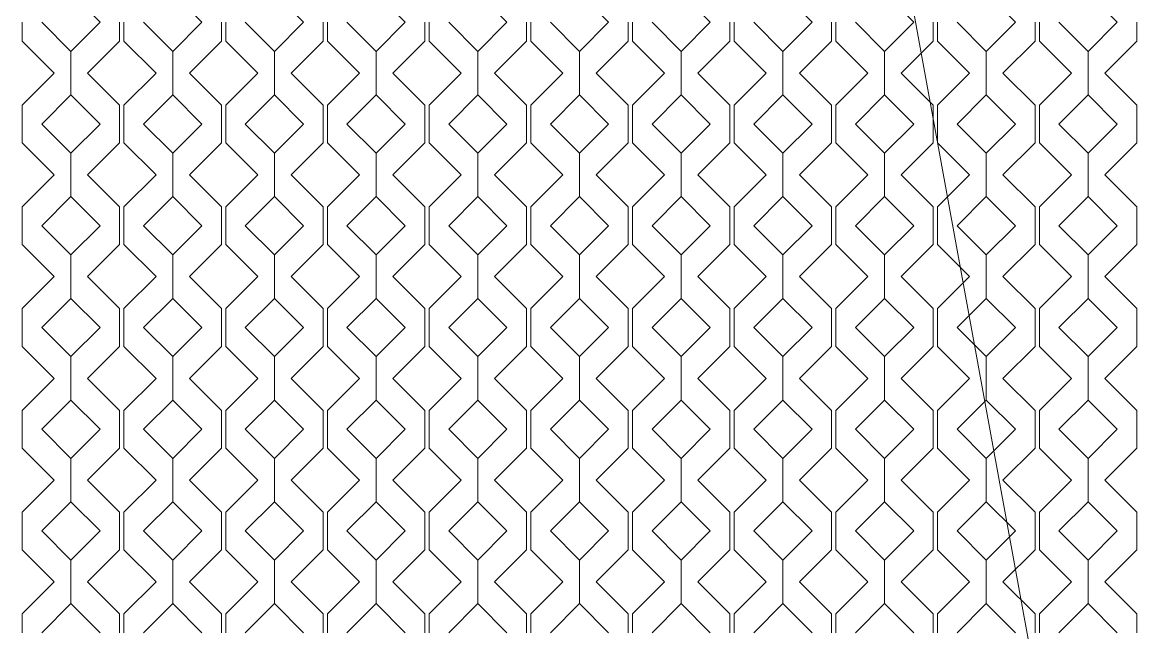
# Model space of a CAD drawing. Header units: millimetres. Extents: x -20794 to 71174, y -103753 to 30644.
# Drawn here: x 5507 to 9160, y 15667 to 17667 of the extents above; entities that cross this region are included whole.
import ezdxf

# ---------------------------------------------------------------- set-up
doc = ezdxf.new("R2010")
doc.units = ezdxf.units.MM
doc.header["$MEASUREMENT"] = 0
doc.layers.add('Местность - Рельеф', color=7, linetype='Continuous')
doc.layers.add('Местность - Рельеф_Ном._пера__1', color=7, linetype='Continuous', lineweight=13)
doc.layers.add('Местность - Рельеф_Ном._пера__102', color=7, linetype='Continuous', lineweight=5, true_color=0xcccccc)

# ---------------------------------------------------------------- blocks, each defined once
blk = doc.blocks.new('*X1')
at = {"layer": 'Местность - Рельеф_Ном._пера__102', "color": 254, "linetype": 'Continuous', "lineweight": 5, "true_color": 0xcccccc}
for p, q in [((5666.661165, 17762.0786), (5762.0908, 17666.649)), ((5999.994165, 17762.0786), (6095.4238, 17666.649)), ((6333.327165, 17762.0786), (6428.7568, 17666.649)), ((6666.660165, 17762.0786), (6762.0898, 17666.649)), ((6999.993165, 17762.0786), (7095.4228, 17666.649)), ((7333.326165, 17762.0786), (7428.7558, 17666.649)), ((7666.659165, 17762.0786), (7762.0888, 17666.649)), ((7999.992165, 17762.0786), (8095.4218, 17666.649)), ((8333.325165, 17762.0786), (8428.7548, 17666.649)), ((8666.658165, 17762.0786), (8762.0878, 17666.649)), ((8999.991165, 17762.0786), (9095.4208, 17666.649)), ((5507.092, 17666.649), (5507.092, 17604.905)), ((5666.661, 17571.22), (5571.232, 17666.649)), ((5762.0906, 17666.649), (5666.661, 17571.22)), ((5826.23, 17666.649), (5826.23, 17604.905)), ((5840.425, 17666.649), (5840.425, 17604.905)), ((5999.994, 17571.22), (5904.565, 17666.649)), ((6095.4236, 17666.649), (5999.994, 17571.22)), ((6159.563, 17666.649), (6159.563, 17604.905)), ((6173.758, 17666.649), (6173.758, 17604.905)), ((6333.327, 17571.22), (6237.898, 17666.649)), ((6428.7566, 17666.649), (6333.327, 17571.22)), ((6492.896, 17666.649), (6492.896, 17604.905)), ((6507.091, 17666.649), (6507.091, 17604.905)), ((6666.66, 17571.22), (6571.231, 17666.649)), ((6762.0896, 17666.649), (6666.66, 17571.22)), ((6826.229, 17666.649), (6826.229, 17604.905)), ((6840.424, 17666.649), (6840.424, 17604.905)), ((6999.993, 17571.22), (6904.564, 17666.649)), ((7095.4226, 17666.649), (6999.993, 17571.22)), ((7159.562, 17666.649), (7159.562, 17604.905)), ((7173.757, 17666.649), (7173.757, 17604.905)), ((7333.326, 17571.22), (7237.897, 17666.649)), ((7428.7556, 17666.649), (7333.326, 17571.22)), ((7492.895, 17666.649), (7492.895, 17604.905)), ((7507.09, 17666.649), (7507.09, 17604.905)), ((7666.659, 17571.22), (7571.23, 17666.649)), ((7762.0886, 17666.649), (7666.659, 17571.22)), ((7826.228, 17666.649), (7826.228, 17604.905)), ((7840.423, 17666.649), (7840.423, 17604.905)), ((7999.992, 17571.22), (7904.563, 17666.649)), ((8095.4216, 17666.649), (7999.992, 17571.22)), ((8159.561, 17666.649), (8159.561, 17604.905)), ((8173.756, 17666.649), (8173.756, 17604.905)), ((8333.325, 17571.22), (8237.896, 17666.649)), ((8428.7546, 17666.649), (8333.325, 17571.22)), ((8492.894, 17666.649), (8492.894, 17604.905)), ((8507.089, 17666.649), (8507.089, 17604.905)), ((8666.658, 17571.22), (8571.229, 17666.649)), ((8762.0876, 17666.649), (8666.658, 17571.22)), ((8826.227, 17666.649), (8826.227, 17604.905)), ((8840.422, 17666.649), (8840.422, 17604.905)), ((8999.991, 17571.22), (8904.562, 17666.649)), ((9095.4206, 17666.649), (8999.991, 17571.22)), ((9159.56, 17666.649), (9159.56, 17604.905)), ((5612.014, 17499.983), (5507.092, 17604.905)), ((5826.23, 17604.905), (5721.3079, 17499.983)), ((5945.347, 17499.983), (5840.425, 17604.905)), ((6159.563, 17604.905), (6054.6409, 17499.983)), ((6278.68, 17499.983), (6173.758, 17604.905)), ((6492.896, 17604.905), (6387.9739, 17499.983)), ((6612.013, 17499.983), (6507.091, 17604.905)), ((6826.229, 17604.905), (6721.3069, 17499.983)), ((6945.346, 17499.983), (6840.424, 17604.905)), ((7159.562, 17604.905), (7054.6399, 17499.983)), ((7278.679, 17499.983), (7173.757, 17604.905)), ((7492.895, 17604.905), (7387.9729, 17499.983)), ((7612.012, 17499.983), (7507.09, 17604.905)), ((7826.228, 17604.905), (7721.3059, 17499.983)), ((7945.345, 17499.983), (7840.423, 17604.905)), ((8159.561, 17604.905), (8054.6389, 17499.983)), ((8278.678, 17499.983), (8173.756, 17604.905)), ((8492.894, 17604.905), (8387.9719, 17499.983)), ((8612.011, 17499.983), (8507.089, 17604.905)), ((8826.227, 17604.905), (8721.3049, 17499.983)), ((8945.344, 17499.983), (8840.422, 17604.905)), ((9159.56, 17604.905), (9054.6379, 17499.983)), ((5666.661, 17428.7456), (5666.661, 17571.22)), ((5666.661165, 17571.22), (5666.661165, 17428.7456)), ((5999.994, 17428.7456), (5999.994, 17571.22)), ((5999.994165, 17571.22), (5999.994165, 17428.7456)), ((6333.327, 17428.7456), (6333.327, 17571.22)), ((6333.327165, 17571.22), (6333.327165, 17428.7456)), ((6666.66, 17428.7456), (6666.66, 17571.22)), ((6666.660165, 17571.22), (6666.660165, 17428.7456)), ((6999.993, 17428.7456), (6999.993, 17571.22)), ((6999.993165, 17571.22), (6999.993165, 17428.7456)), ((7333.326, 17428.7456), (7333.326, 17571.22)), ((7333.326165, 17571.22), (7333.326165, 17428.7456)), ((7666.659, 17428.7456), (7666.659, 17571.22)), ((7666.659165, 17571.22), (7666.659165, 17428.7456)), ((7999.992, 17428.7456), (7999.992, 17571.22)), ((7999.992165, 17571.22), (7999.992165, 17428.7456)), ((8333.325, 17428.7456), (8333.325, 17571.22)), ((8333.325165, 17571.22), (8333.325165, 17428.7456)), ((8666.658, 17428.7456), (8666.658, 17571.22)), ((8666.658165, 17571.22), (8666.658165, 17428.7456)), ((8999.991, 17428.7456), (8999.991, 17571.22)), ((8999.991165, 17571.22), (8999.991165, 17428.7456)), ((5507.092, 17395.0605), (5612.014, 17499.983)), ((5721.3079, 17499.983), (5826.23, 17395.0605)), ((5840.425, 17395.0605), (5945.347, 17499.983)), ((6054.6409, 17499.983), (6159.563, 17395.0605)), ((6173.758, 17395.0605), (6278.68, 17499.983)), ((6387.9739, 17499.983), (6492.896, 17395.0605)), ((6507.091, 17395.0605), (6612.013, 17499.983)), ((6721.3069, 17499.983), (6826.229, 17395.0605)), ((6840.424, 17395.0605), (6945.346, 17499.983)), ((7054.6399, 17499.983), (7159.562, 17395.0605)), ((7173.757, 17395.0605), (7278.679, 17499.983)), ((7387.9729, 17499.983), (7492.895, 17395.0605)), ((7507.09, 17395.0605), (7612.012, 17499.983)), ((7721.3059, 17499.983), (7826.228, 17395.0605)), ((7840.423, 17395.0605), (7945.345, 17499.983)), ((8054.6389, 17499.983), (8159.561, 17395.0605)), ((8173.756, 17395.0605), (8278.678, 17499.983)), ((8387.9719, 17499.983), (8492.894, 17395.0605)), ((8507.089, 17395.0605), (8612.011, 17499.983)), ((8721.3049, 17499.983), (8826.227, 17395.0605)), ((8840.422, 17395.0605), (8945.344, 17499.983)), ((9054.6379, 17499.983), (9159.56, 17395.0605)), ((5571.232, 17333.316165), (5666.661, 17428.7458)), ((5666.661165, 17428.7456), (5762.0908, 17333.316)), ((5904.565, 17333.316165), (5999.994, 17428.7458)), ((5999.994165, 17428.7456), (6095.4238, 17333.316)), ((6237.898, 17333.316165), (6333.327, 17428.7458)), ((6333.327165, 17428.7456), (6428.7568, 17333.316)), ((6571.231, 17333.316165), (6666.66, 17428.7458)), ((6666.660165, 17428.7456), (6762.0898, 17333.316)), ((6904.564, 17333.316165), (6999.993, 17428.7458)), ((6999.993165, 17428.7456), (7095.4228, 17333.316)), ((7237.897, 17333.316165), (7333.326, 17428.7458)), ((7333.326165, 17428.7456), (7428.7558, 17333.316)), ((7571.23, 17333.316165), (7666.659, 17428.7458)), ((7666.659165, 17428.7456), (7762.0888, 17333.316)), ((7904.563, 17333.316165), (7999.992, 17428.7458)), ((7999.992165, 17428.7456), (8095.4218, 17333.316)), ((8237.896, 17333.316165), (8333.325, 17428.7458)), ((8333.325165, 17428.7456), (8428.7548, 17333.316)), ((8571.229, 17333.316165), (8666.658, 17428.7458)), ((8666.658165, 17428.7456), (8762.0878, 17333.316)), ((8904.562, 17333.316165), (8999.991, 17428.7458)), ((8999.991165, 17428.7456), (9095.4208, 17333.316)), ((5507.092, 17395.0605), (5507.092, 17333.316)), ((5826.23, 17395.0605), (5826.23, 17333.316)), ((5840.425, 17395.0605), (5840.425, 17333.316)), ((6159.563, 17395.0605), (6159.563, 17333.316)), ((6173.758, 17395.0605), (6173.758, 17333.316)), ((6492.896, 17395.0605), (6492.896, 17333.316)), ((6507.091, 17395.0605), (6507.091, 17333.316)), ((6826.229, 17395.0605), (6826.229, 17333.316)), ((6840.424, 17395.0605), (6840.424, 17333.316)), ((7159.562, 17395.0605), (7159.562, 17333.316)), ((7173.757, 17395.0605), (7173.757, 17333.316)), ((7492.895, 17395.0605), (7492.895, 17333.316)), ((7507.09, 17395.0605), (7507.09, 17333.316)), ((7826.228, 17395.0605), (7826.228, 17333.316)), ((7840.423, 17395.0605), (7840.423, 17333.316)), ((8159.561, 17395.0605), (8159.561, 17333.316)), ((8173.756, 17395.0605), (8173.756, 17333.316)), ((8492.894, 17395.0605), (8492.894, 17333.316)), ((8507.089, 17395.0605), (8507.089, 17333.316)), ((8826.227, 17395.0605), (8826.227, 17333.316)), ((8840.422, 17395.0605), (8840.422, 17333.316)), ((9159.56, 17395.0605), (9159.56, 17333.316)), ((5507.092, 17333.316), (5507.092, 17271.572)), ((5666.661, 17237.887), (5571.232, 17333.316)), ((5762.0906, 17333.316), (5666.661, 17237.887)), ((5826.23, 17333.316), (5826.23, 17271.572)), ((5840.425, 17333.316), (5840.425, 17271.572)), ((5999.994, 17237.887), (5904.565, 17333.316)), ((6095.4236, 17333.316), (5999.994, 17237.887)), ((6159.563, 17333.316), (6159.563, 17271.572)), ((6173.758, 17333.316), (6173.758, 17271.572)), ((6333.327, 17237.887), (6237.898, 17333.316)), ((6428.7566, 17333.316), (6333.327, 17237.887)), ((6492.896, 17333.316), (6492.896, 17271.572)), ((6507.091, 17333.316), (6507.091, 17271.572)), ((6666.66, 17237.887), (6571.231, 17333.316)), ((6762.0896, 17333.316), (6666.66, 17237.887)), ((6826.229, 17333.316), (6826.229, 17271.572)), ((6840.424, 17333.316), (6840.424, 17271.572)), ((6999.993, 17237.887), (6904.564, 17333.316)), ((7095.4226, 17333.316), (6999.993, 17237.887)), ((7159.562, 17333.316), (7159.562, 17271.572)), ((7173.757, 17333.316), (7173.757, 17271.572)), ((7333.326, 17237.887), (7237.897, 17333.316)), ((7428.7556, 17333.316), (7333.326, 17237.887)), ((7492.895, 17333.316), (7492.895, 17271.572)), ((7507.09, 17333.316), (7507.09, 17271.572)), ((7666.659, 17237.887), (7571.23, 17333.316)), ((7762.0886, 17333.316), (7666.659, 17237.887)), ((7826.228, 17333.316), (7826.228, 17271.572)), ((7840.423, 17333.316), (7840.423, 17271.572)), ((7999.992, 17237.887), (7904.563, 17333.316)), ((8095.4216, 17333.316), (7999.992, 17237.887)), ((8159.561, 17333.316), (8159.561, 17271.572)), ((8173.756, 17333.316), (8173.756, 17271.572)), ((8333.325, 17237.887), (8237.896, 17333.316)), ((8428.7546, 17333.316), (8333.325, 17237.887)), ((8492.894, 17333.316), (8492.894, 17271.572)), ((8507.089, 17333.316), (8507.089, 17271.572)), ((8666.658, 17237.887), (8571.229, 17333.316)), ((8762.0876, 17333.316), (8666.658, 17237.887)), ((8826.227, 17333.316), (8826.227, 17271.572)), ((8840.422, 17333.316), (8840.422, 17271.572)), ((8999.991, 17237.887), (8904.562, 17333.316)), ((9095.4206, 17333.316), (8999.991, 17237.887)), ((9159.56, 17333.316), (9159.56, 17271.572)), ((5612.014, 17166.65), (5507.092, 17271.572)), ((5826.23, 17271.572), (5721.3079, 17166.65)), ((5945.347, 17166.65), (5840.425, 17271.572)), ((6159.563, 17271.572), (6054.6409, 17166.65)), ((6278.68, 17166.65), (6173.758, 17271.572)), ((6492.896, 17271.572), (6387.9739, 17166.65)), ((6612.013, 17166.65), (6507.091, 17271.572)), ((6826.229, 17271.572), (6721.3069, 17166.65)), ((6945.346, 17166.65), (6840.424, 17271.572)), ((7159.562, 17271.572), (7054.6399, 17166.65)), ((7278.679, 17166.65), (7173.757, 17271.572)), ((7492.895, 17271.572), (7387.9729, 17166.65)), ((7612.012, 17166.65), (7507.09, 17271.572)), ((7826.228, 17271.572), (7721.3059, 17166.65)), ((7945.345, 17166.65), (7840.423, 17271.572)), ((8159.561, 17271.572), (8054.6389, 17166.65)), ((8278.678, 17166.65), (8173.756, 17271.572)), ((8492.894, 17271.572), (8387.9719, 17166.65)), ((8612.011, 17166.65), (8507.089, 17271.572)), ((8826.227, 17271.572), (8721.3049, 17166.65)), ((8945.344, 17166.65), (8840.422, 17271.572)), ((9159.56, 17271.572), (9054.6379, 17166.65)), ((5666.661, 17095.4126), (5666.661, 17237.887)), ((5666.661165, 17237.887), (5666.661165, 17095.4126)), ((5999.994, 17095.4126), (5999.994, 17237.887)), ((5999.994165, 17237.887), (5999.994165, 17095.4126)), ((6333.327, 17095.4126), (6333.327, 17237.887)), ((6333.327165, 17237.887), (6333.327165, 17095.4126)), ((6666.66, 17095.4126), (6666.66, 17237.887)), ((6666.660165, 17237.887), (6666.660165, 17095.4126)), ((6999.993, 17095.4126), (6999.993, 17237.887)), ((6999.993165, 17237.887), (6999.993165, 17095.4126)), ((7333.326, 17095.4126), (7333.326, 17237.887)), ((7333.326165, 17237.887), (7333.326165, 17095.4126)), ((7666.659, 17095.4126), (7666.659, 17237.887)), ((7666.659165, 17237.887), (7666.659165, 17095.4126)), ((7999.992, 17095.4126), (7999.992, 17237.887)), ((7999.992165, 17237.887), (7999.992165, 17095.4126)), ((8333.325, 17095.4126), (8333.325, 17237.887)), ((8333.325165, 17237.887), (8333.325165, 17095.4126)), ((8666.658, 17095.4126), (8666.658, 17237.887)), ((8666.658165, 17237.887), (8666.658165, 17095.4126)), ((8999.991, 17095.4126), (8999.991, 17237.887)), ((8999.991165, 17237.887), (8999.991165, 17095.4126)), ((5507.092, 17061.7275), (5612.014, 17166.65)), ((5721.3079, 17166.65), (5826.23, 17061.7275)), ((5840.425, 17061.7275), (5945.347, 17166.65)), ((6054.6409, 17166.65), (6159.563, 17061.7275)), ((6173.758, 17061.7275), (6278.68, 17166.65)), ((6387.9739, 17166.65), (6492.896, 17061.7275)), ((6507.091, 17061.7275), (6612.013, 17166.65)), ((6721.3069, 17166.65), (6826.229, 17061.7275)), ((6840.424, 17061.7275), (6945.346, 17166.65)), ((7054.6399, 17166.65), (7159.562, 17061.7275)), ((7173.757, 17061.7275), (7278.679, 17166.65)), ((7387.9729, 17166.65), (7492.895, 17061.7275)), ((7507.09, 17061.7275), (7612.012, 17166.65)), ((7721.3059, 17166.65), (7826.228, 17061.7275)), ((7840.423, 17061.7275), (7945.345, 17166.65)), ((8054.6389, 17166.65), (8159.561, 17061.7275)), ((8173.756, 17061.7275), (8278.678, 17166.65)), ((8387.9719, 17166.65), (8492.894, 17061.7275)), ((8507.089, 17061.7275), (8612.011, 17166.65)), ((8721.3049, 17166.65), (8826.227, 17061.7275)), ((8840.422, 17061.7275), (8945.344, 17166.65)), ((9054.6379, 17166.65), (9159.56, 17061.7275)), ((5571.232, 16999.983165), (5666.661, 17095.4128)), ((5666.661165, 17095.4126), (5762.0908, 16999.983)), ((5904.565, 16999.983165), (5999.994, 17095.4128)), ((5999.994165, 17095.4126), (6095.4238, 16999.983)), ((6237.898, 16999.983165), (6333.327, 17095.4128)), ((6333.327165, 17095.4126), (6428.7568, 16999.983)), ((6571.231, 16999.983165), (6666.66, 17095.4128)), ((6666.660165, 17095.4126), (6762.0898, 16999.983)), ((6904.564, 16999.983165), (6999.993, 17095.4128)), ((6999.993165, 17095.4126), (7095.4228, 16999.983)), ((7237.897, 16999.983165), (7333.326, 17095.4128)), ((7333.326165, 17095.4126), (7428.7558, 16999.983)), ((7571.23, 16999.983165), (7666.659, 17095.4128)), ((7666.659165, 17095.4126), (7762.0888, 16999.983)), ((7904.563, 16999.983165), (7999.992, 17095.4128)), ((7999.992165, 17095.4126), (8095.4218, 16999.983)), ((8237.896, 16999.983165), (8333.325, 17095.4128)), ((8333.325165, 17095.4126), (8428.7548, 16999.983)), ((8571.229, 16999.983165), (8666.658, 17095.4128)), ((8666.658165, 17095.4126), (8762.0878, 16999.983)), ((8904.562, 16999.983165), (8999.991, 17095.4128)), ((8999.991165, 17095.4126), (9095.4208, 16999.983)), ((5507.092, 17061.7275), (5507.092, 16999.983)), ((5826.23, 17061.7275), (5826.23, 16999.983)), ((5840.425, 17061.7275), (5840.425, 16999.983)), ((6159.563, 17061.7275), (6159.563, 16999.983)), ((6173.758, 17061.7275), (6173.758, 16999.983)), ((6492.896, 17061.7275), (6492.896, 16999.983)), ((6507.091, 17061.7275), (6507.091, 16999.983)), ((6826.229, 17061.7275), (6826.229, 16999.983)), ((6840.424, 17061.7275), (6840.424, 16999.983)), ((7159.562, 17061.7275), (7159.562, 16999.983)), ((7173.757, 17061.7275), (7173.757, 16999.983)), ((7492.895, 17061.7275), (7492.895, 16999.983)), ((7507.09, 17061.7275), (7507.09, 16999.983)), ((7826.228, 17061.7275), (7826.228, 16999.983)), ((7840.423, 17061.7275), (7840.423, 16999.983)), ((8159.561, 17061.7275), (8159.561, 16999.983)), ((8173.756, 17061.7275), (8173.756, 16999.983)), ((8492.894, 17061.7275), (8492.894, 16999.983)), ((8507.089, 17061.7275), (8507.089, 16999.983)), ((8826.227, 17061.7275), (8826.227, 16999.983)), ((8840.422, 17061.7275), (8840.422, 16999.983)), ((9159.56, 17061.7275), (9159.56, 16999.983)), ((5507.092, 16999.983), (5507.092, 16938.239)), ((5666.661, 16904.554), (5571.232, 16999.983)), ((5762.0906, 16999.983), (5666.661, 16904.554)), ((5826.23, 16999.983), (5826.23, 16938.239)), ((5840.425, 16999.983), (5840.425, 16938.239)), ((5999.994, 16904.554), (5904.565, 16999.983)), ((6095.4236, 16999.983), (5999.994, 16904.554)), ((6159.563, 16999.983), (6159.563, 16938.239)), ((6173.758, 16999.983), (6173.758, 16938.239)), ((6333.327, 16904.554), (6237.898, 16999.983)), ((6428.7566, 16999.983), (6333.327, 16904.554)), ((6492.896, 16999.983), (6492.896, 16938.239)), ((6507.091, 16999.983), (6507.091, 16938.239)), ((6666.66, 16904.554), (6571.231, 16999.983)), ((6762.0896, 16999.983), (6666.66, 16904.554)), ((6826.229, 16999.983), (6826.229, 16938.239)), ((6840.424, 16999.983), (6840.424, 16938.239)), ((6999.993, 16904.554), (6904.564, 16999.983)), ((7095.4226, 16999.983), (6999.993, 16904.554)), ((7159.562, 16999.983), (7159.562, 16938.239)), ((7173.757, 16999.983), (7173.757, 16938.239)), ((7333.326, 16904.554), (7237.897, 16999.983)), ((7428.7556, 16999.983), (7333.326, 16904.554)), ((7492.895, 16999.983), (7492.895, 16938.239)), ((7507.09, 16999.983), (7507.09, 16938.239)), ((7666.659, 16904.554), (7571.23, 16999.983)), ((7762.0886, 16999.983), (7666.659, 16904.554)), ((7826.228, 16999.983), (7826.228, 16938.239)), ((7840.423, 16999.983), (7840.423, 16938.239)), ((7999.992, 16904.554), (7904.563, 16999.983)), ((8095.4216, 16999.983), (7999.992, 16904.554)), ((8159.561, 16999.983), (8159.561, 16938.239)), ((8173.756, 16999.983), (8173.756, 16938.239)), ((8333.325, 16904.554), (8237.896, 16999.983)), ((8428.7546, 16999.983), (8333.325, 16904.554)), ((8492.894, 16999.983), (8492.894, 16938.239)), ((8507.089, 16999.983), (8507.089, 16938.239)), ((8666.658, 16904.554), (8571.229, 16999.983)), ((8762.0876, 16999.983), (8666.658, 16904.554)), ((8826.227, 16999.983), (8826.227, 16938.239)), ((8840.422, 16999.983), (8840.422, 16938.239)), ((8999.991, 16904.554), (8904.562, 16999.983)), ((9095.4206, 16999.983), (8999.991, 16904.554)), ((9159.56, 16999.983), (9159.56, 16938.239)), ((5612.014, 16833.317), (5507.092, 16938.239)), ((5826.23, 16938.239), (5721.3079, 16833.317)), ((5945.347, 16833.317), (5840.425, 16938.239)), ((6159.563, 16938.239), (6054.6409, 16833.317)), ((6278.68, 16833.317), (6173.758, 16938.239)), ((6492.896, 16938.239), (6387.9739, 16833.317)), ((6612.013, 16833.317), (6507.091, 16938.239)), ((6826.229, 16938.239), (6721.3069, 16833.317)), ((6945.346, 16833.317), (6840.424, 16938.239)), ((7159.562, 16938.239), (7054.6399, 16833.317)), ((7278.679, 16833.317), (7173.757, 16938.239)), ((7492.895, 16938.239), (7387.9729, 16833.317)), ((7612.012, 16833.317), (7507.09, 16938.239)), ((7826.228, 16938.239), (7721.3059, 16833.317)), ((7945.345, 16833.317), (7840.423, 16938.239)), ((8159.561, 16938.239), (8054.6389, 16833.317)), ((8278.678, 16833.317), (8173.756, 16938.239)), ((8492.894, 16938.239), (8387.9719, 16833.317)), ((8612.011, 16833.317), (8507.089, 16938.239)), ((8826.227, 16938.239), (8721.3049, 16833.317)), ((8945.344, 16833.317), (8840.422, 16938.239)), ((9159.56, 16938.239), (9054.6379, 16833.317)), ((5666.661, 16762.0796), (5666.661, 16904.554)), ((5666.661165, 16904.554), (5666.661165, 16762.0796)), ((5999.994, 16762.0796), (5999.994, 16904.554)), ((5999.994165, 16904.554), (5999.994165, 16762.0796)), ((6333.327, 16762.0796), (6333.327, 16904.554)), ((6333.327165, 16904.554), (6333.327165, 16762.0796)), ((6666.66, 16762.0796), (6666.66, 16904.554)), ((6666.660165, 16904.554), (6666.660165, 16762.0796)), ((6999.993, 16762.0796), (6999.993, 16904.554)), ((6999.993165, 16904.554), (6999.993165, 16762.0796)), ((7333.326, 16762.0796), (7333.326, 16904.554)), ((7333.326165, 16904.554), (7333.326165, 16762.0796)), ((7666.659, 16762.0796), (7666.659, 16904.554)), ((7666.659165, 16904.554), (7666.659165, 16762.0796)), ((7999.992, 16762.0796), (7999.992, 16904.554)), ((7999.992165, 16904.554), (7999.992165, 16762.0796)), ((8333.325, 16762.0796), (8333.325, 16904.554)), ((8333.325165, 16904.554), (8333.325165, 16762.0796)), ((8666.658, 16762.0796), (8666.658, 16904.554)), ((8666.658165, 16904.554), (8666.658165, 16762.0796)), ((8999.991, 16762.0796), (8999.991, 16904.554)), ((8999.991165, 16904.554), (8999.991165, 16762.0796)), ((5507.092, 16728.3945), (5612.014, 16833.317)), ((5721.3079, 16833.317), (5826.23, 16728.3945)), ((5840.425, 16728.3945), (5945.347, 16833.317)), ((6054.6409, 16833.317), (6159.563, 16728.3945)), ((6173.758, 16728.3945), (6278.68, 16833.317)), ((6387.9739, 16833.317), (6492.896, 16728.3945)), ((6507.091, 16728.3945), (6612.013, 16833.317)), ((6721.3069, 16833.317), (6826.229, 16728.3945)), ((6840.424, 16728.3945), (6945.346, 16833.317)), ((7054.6399, 16833.317), (7159.562, 16728.3945)), ((7173.757, 16728.3945), (7278.679, 16833.317)), ((7387.9729, 16833.317), (7492.895, 16728.3945)), ((7507.09, 16728.3945), (7612.012, 16833.317)), ((7721.3059, 16833.317), (7826.228, 16728.3945)), ((7840.423, 16728.3945), (7945.345, 16833.317)), ((8054.6389, 16833.317), (8159.561, 16728.3945)), ((8173.756, 16728.3945), (8278.678, 16833.317)), ((8387.9719, 16833.317), (8492.894, 16728.3945)), ((8507.089, 16728.3945), (8612.011, 16833.317)), ((8721.3049, 16833.317), (8826.227, 16728.3945)), ((8840.422, 16728.3945), (8945.344, 16833.317)), ((9054.6379, 16833.317), (9159.56, 16728.3945)), ((5507.092, 16728.3945), (5507.092, 16666.65)), ((5571.232, 16666.650165), (5666.661, 16762.0798)), ((5666.661165, 16762.0796), (5762.0908, 16666.65)), ((5826.23, 16728.3945), (5826.23, 16666.65)), ((5840.425, 16728.3945), (5840.425, 16666.65)), ((5904.565, 16666.650165), (5999.994, 16762.0798)), ((5999.994165, 16762.0796), (6095.4238, 16666.65)), ((6159.563, 16728.3945), (6159.563, 16666.65)), ((6173.758, 16728.3945), (6173.758, 16666.65)), ((6237.898, 16666.650165), (6333.327, 16762.0798)), ((6333.327165, 16762.0796), (6428.7568, 16666.65)), ((6492.896, 16728.3945), (6492.896, 16666.65)), ((6507.091, 16728.3945), (6507.091, 16666.65)), ((6571.231, 16666.650165), (6666.66, 16762.0798)), ((6666.660165, 16762.0796), (6762.0898, 16666.65)), ((6826.229, 16728.3945), (6826.229, 16666.65)), ((6840.424, 16728.3945), (6840.424, 16666.65)), ((6904.564, 16666.650165), (6999.993, 16762.0798)), ((6999.993165, 16762.0796), (7095.4228, 16666.65)), ((7159.562, 16728.3945), (7159.562, 16666.65)), ((7173.757, 16728.3945), (7173.757, 16666.65)), ((7237.897, 16666.650165), (7333.326, 16762.0798)), ((7333.326165, 16762.0796), (7428.7558, 16666.65)), ((7492.895, 16728.3945), (7492.895, 16666.65)), ((7507.09, 16728.3945), (7507.09, 16666.65)), ((7571.23, 16666.650165), (7666.659, 16762.0798)), ((7666.659165, 16762.0796), (7762.0888, 16666.65)), ((7826.228, 16728.3945), (7826.228, 16666.65)), ((7840.423, 16728.3945), (7840.423, 16666.65)), ((7904.563, 16666.650165), (7999.992, 16762.0798)), ((7999.992165, 16762.0796), (8095.4218, 16666.65)), ((8159.561, 16728.3945), (8159.561, 16666.65)), ((8173.756, 16728.3945), (8173.756, 16666.65)), ((8237.896, 16666.650165), (8333.325, 16762.0798)), ((8333.325165, 16762.0796), (8428.7548, 16666.65)), ((8492.894, 16728.3945), (8492.894, 16666.65)), ((8507.089, 16728.3945), (8507.089, 16666.65)), ((8571.229, 16666.650165), (8666.658, 16762.0798)), ((8666.658165, 16762.0796), (8762.0878, 16666.65)), ((8826.227, 16728.3945), (8826.227, 16666.65)), ((8840.422, 16728.3945), (8840.422, 16666.65)), ((8904.562, 16666.650165), (8999.991, 16762.0798)), ((8999.991165, 16762.0796), (9095.4208, 16666.65)), ((9159.56, 16728.3945), (9159.56, 16666.65)), ((5507.092, 16666.65), (5507.092, 16604.906)), ((5666.661, 16571.221), (5571.232, 16666.65)), ((5762.0906, 16666.65), (5666.661, 16571.221)), ((5826.23, 16666.65), (5826.23, 16604.906)), ((5840.425, 16666.65), (5840.425, 16604.906)), ((5999.994, 16571.221), (5904.565, 16666.65)), ((6095.4236, 16666.65), (5999.994, 16571.221)), ((6159.563, 16666.65), (6159.563, 16604.906)), ((6173.758, 16666.65), (6173.758, 16604.906)), ((6333.327, 16571.221), (6237.898, 16666.65)), ((6428.7566, 16666.65), (6333.327, 16571.221)), ((6492.896, 16666.65), (6492.896, 16604.906)), ((6507.091, 16666.65), (6507.091, 16604.906)), ((6666.66, 16571.221), (6571.231, 16666.65)), ((6762.0896, 16666.65), (6666.66, 16571.221)), ((6826.229, 16666.65), (6826.229, 16604.906)), ((6840.424, 16666.65), (6840.424, 16604.906)), ((6999.993, 16571.221), (6904.564, 16666.65)), ((7095.4226, 16666.65), (6999.993, 16571.221)), ((7159.562, 16666.65), (7159.562, 16604.906)), ((7173.757, 16666.65), (7173.757, 16604.906)), ((7333.326, 16571.221), (7237.897, 16666.65)), ((7428.7556, 16666.65), (7333.326, 16571.221)), ((7492.895, 16666.65), (7492.895, 16604.906)), ((7507.09, 16666.65), (7507.09, 16604.906)), ((7666.659, 16571.221), (7571.23, 16666.65)), ((7762.0886, 16666.65), (7666.659, 16571.221)), ((7826.228, 16666.65), (7826.228, 16604.906)), ((7840.423, 16666.65), (7840.423, 16604.906)), ((7999.992, 16571.221), (7904.563, 16666.65)), ((8095.4216, 16666.65), (7999.992, 16571.221)), ((8159.561, 16666.65), (8159.561, 16604.906)), ((8173.756, 16666.65), (8173.756, 16604.906)), ((8333.325, 16571.221), (8237.896, 16666.65)), ((8428.7546, 16666.65), (8333.325, 16571.221)), ((8492.894, 16666.65), (8492.894, 16604.906)), ((8507.089, 16666.65), (8507.089, 16604.906)), ((8666.658, 16571.221), (8571.229, 16666.65)), ((8762.0876, 16666.65), (8666.658, 16571.221)), ((8826.227, 16666.65), (8826.227, 16604.906)), ((8840.422, 16666.65), (8840.422, 16604.906)), ((8999.991, 16571.221), (8904.562, 16666.65)), ((9095.4206, 16666.65), (8999.991, 16571.221)), ((9159.56, 16666.65), (9159.56, 16604.906)), ((5612.014, 16499.984), (5507.092, 16604.906)), ((5826.23, 16604.906), (5721.3079, 16499.984)), ((5945.347, 16499.984), (5840.425, 16604.906)), ((6159.563, 16604.906), (6054.6409, 16499.984)), ((6278.68, 16499.984), (6173.758, 16604.906)), ((6492.896, 16604.906), (6387.9739, 16499.984)), ((6612.013, 16499.984), (6507.091, 16604.906)), ((6826.229, 16604.906), (6721.3069, 16499.984)), ((6945.346, 16499.984), (6840.424, 16604.906)), ((7159.562, 16604.906), (7054.6399, 16499.984)), ((7278.679, 16499.984), (7173.757, 16604.906)), ((7492.895, 16604.906), (7387.9729, 16499.984)), ((7612.012, 16499.984), (7507.09, 16604.906)), ((7826.228, 16604.906), (7721.3059, 16499.984)), ((7945.345, 16499.984), (7840.423, 16604.906)), ((8159.561, 16604.906), (8054.6389, 16499.984)), ((8278.678, 16499.984), (8173.756, 16604.906)), ((8492.894, 16604.906), (8387.9719, 16499.984)), ((8612.011, 16499.984), (8507.089, 16604.906)), ((8826.227, 16604.906), (8721.3049, 16499.984)), ((8945.344, 16499.984), (8840.422, 16604.906)), ((9159.56, 16604.906), (9054.6379, 16499.984)), ((5666.661, 16428.7466), (5666.661, 16571.221)), ((5666.661165, 16571.221), (5666.661165, 16428.7466)), ((5999.994, 16428.7466), (5999.994, 16571.221)), ((5999.994165, 16571.221), (5999.994165, 16428.7466)), ((6333.327, 16428.7466), (6333.327, 16571.221)), ((6333.327165, 16571.221), (6333.327165, 16428.7466)), ((6666.66, 16428.7466), (6666.66, 16571.221)), ((6666.660165, 16571.221), (6666.660165, 16428.7466)), ((6999.993, 16428.7466), (6999.993, 16571.221)), ((6999.993165, 16571.221), (6999.993165, 16428.7466)), ((7333.326, 16428.7466), (7333.326, 16571.221)), ((7333.326165, 16571.221), (7333.326165, 16428.7466)), ((7666.659, 16428.7466), (7666.659, 16571.221)), ((7666.659165, 16571.221), (7666.659165, 16428.7466)), ((7999.992, 16428.7466), (7999.992, 16571.221)), ((7999.992165, 16571.221), (7999.992165, 16428.7466)), ((8333.325, 16428.7466), (8333.325, 16571.221)), ((8333.325165, 16571.221), (8333.325165, 16428.7466)), ((8666.658, 16428.7466), (8666.658, 16571.221)), ((8666.658165, 16571.221), (8666.658165, 16428.7466)), ((8999.991, 16428.7466), (8999.991, 16571.221)), ((8999.991165, 16571.221), (8999.991165, 16428.7466)), ((5507.092, 16395.0615), (5612.014, 16499.984)), ((5721.3079, 16499.984), (5826.23, 16395.0615)), ((5840.425, 16395.0615), (5945.347, 16499.984)), ((6054.6409, 16499.984), (6159.563, 16395.0615)), ((6173.758, 16395.0615), (6278.68, 16499.984)), ((6387.9739, 16499.984), (6492.896, 16395.0615)), ((6507.091, 16395.0615), (6612.013, 16499.984)), ((6721.3069, 16499.984), (6826.229, 16395.0615)), ((6840.424, 16395.0615), (6945.346, 16499.984)), ((7054.6399, 16499.984), (7159.562, 16395.0615)), ((7173.757, 16395.0615), (7278.679, 16499.984)), ((7387.9729, 16499.984), (7492.895, 16395.0615)), ((7507.09, 16395.0615), (7612.012, 16499.984)), ((7721.3059, 16499.984), (7826.228, 16395.0615)), ((7840.423, 16395.0615), (7945.345, 16499.984)), ((8054.6389, 16499.984), (8159.561, 16395.0615)), ((8173.756, 16395.0615), (8278.678, 16499.984)), ((8387.9719, 16499.984), (8492.894, 16395.0615)), ((8507.089, 16395.0615), (8612.011, 16499.984)), ((8721.3049, 16499.984), (8826.227, 16395.0615)), ((8840.422, 16395.0615), (8945.344, 16499.984)), ((9054.6379, 16499.984), (9159.56, 16395.0615)), ((5571.232, 16333.317165), (5666.661, 16428.7468)), ((5666.661165, 16428.7466), (5762.0908, 16333.317)), ((5904.565, 16333.317165), (5999.994, 16428.7468)), ((5999.994165, 16428.7466), (6095.4238, 16333.317)), ((6237.898, 16333.317165), (6333.327, 16428.7468)), ((6333.327165, 16428.7466), (6428.7568, 16333.317)), ((6571.231, 16333.317165), (6666.66, 16428.7468)), ((6666.660165, 16428.7466), (6762.0898, 16333.317)), ((6904.564, 16333.317165), (6999.993, 16428.7468)), ((6999.993165, 16428.7466), (7095.4228, 16333.317)), ((7237.897, 16333.317165), (7333.326, 16428.7468)), ((7333.326165, 16428.7466), (7428.7558, 16333.317)), ((7571.23, 16333.317165), (7666.659, 16428.7468)), ((7666.659165, 16428.7466), (7762.0888, 16333.317)), ((7904.563, 16333.317165), (7999.992, 16428.7468)), ((7999.992165, 16428.7466), (8095.4218, 16333.317)), ((8237.896, 16333.317165), (8333.325, 16428.7468)), ((8333.325165, 16428.7466), (8428.7548, 16333.317)), ((8571.229, 16333.317165), (8666.658, 16428.7468)), ((8666.658165, 16428.7466), (8762.0878, 16333.317)), ((8904.562, 16333.317165), (8999.991, 16428.7468)), ((8999.991165, 16428.7466), (9095.4208, 16333.317)), ((5507.092, 16395.0615), (5507.092, 16333.317)), ((5826.23, 16395.0615), (5826.23, 16333.317)), ((5840.425, 16395.0615), (5840.425, 16333.317)), ((6159.563, 16395.0615), (6159.563, 16333.317)), ((6173.758, 16395.0615), (6173.758, 16333.317)), ((6492.896, 16395.0615), (6492.896, 16333.317)), ((6507.091, 16395.0615), (6507.091, 16333.317)), ((6826.229, 16395.0615), (6826.229, 16333.317)), ((6840.424, 16395.0615), (6840.424, 16333.317)), ((7159.562, 16395.0615), (7159.562, 16333.317)), ((7173.757, 16395.0615), (7173.757, 16333.317)), ((7492.895, 16395.0615), (7492.895, 16333.317)), ((7507.09, 16395.0615), (7507.09, 16333.317)), ((7826.228, 16395.0615), (7826.228, 16333.317)), ((7840.423, 16395.0615), (7840.423, 16333.317)), ((8159.561, 16395.0615), (8159.561, 16333.317)), ((8173.756, 16395.0615), (8173.756, 16333.317)), ((8492.894, 16395.0615), (8492.894, 16333.317)), ((8507.089, 16395.0615), (8507.089, 16333.317)), ((8826.227, 16395.0615), (8826.227, 16333.317)), ((8840.422, 16395.0615), (8840.422, 16333.317)), ((9159.56, 16395.0615), (9159.56, 16333.317)), ((5507.092, 16333.317), (5507.092, 16271.573)), ((5666.661, 16237.888), (5571.232, 16333.317)), ((5762.0906, 16333.317), (5666.661, 16237.888)), ((5826.23, 16333.317), (5826.23, 16271.573)), ((5840.425, 16333.317), (5840.425, 16271.573)), ((5999.994, 16237.888), (5904.565, 16333.317)), ((6095.4236, 16333.317), (5999.994, 16237.888)), ((6159.563, 16333.317), (6159.563, 16271.573)), ((6173.758, 16333.317), (6173.758, 16271.573)), ((6333.327, 16237.888), (6237.898, 16333.317)), ((6428.7566, 16333.317), (6333.327, 16237.888)), ((6492.896, 16333.317), (6492.896, 16271.573)), ((6507.091, 16333.317), (6507.091, 16271.573)), ((6666.66, 16237.888), (6571.231, 16333.317)), ((6762.0896, 16333.317), (6666.66, 16237.888)), ((6826.229, 16333.317), (6826.229, 16271.573)), ((6840.424, 16333.317), (6840.424, 16271.573)), ((6999.993, 16237.888), (6904.564, 16333.317)), ((7095.4226, 16333.317), (6999.993, 16237.888)), ((7159.562, 16333.317), (7159.562, 16271.573)), ((7173.757, 16333.317), (7173.757, 16271.573)), ((7333.326, 16237.888), (7237.897, 16333.317)), ((7428.7556, 16333.317), (7333.326, 16237.888)), ((7492.895, 16333.317), (7492.895, 16271.573)), ((7507.09, 16333.317), (7507.09, 16271.573)), ((7666.659, 16237.888), (7571.23, 16333.317)), ((7762.0886, 16333.317), (7666.659, 16237.888)), ((7826.228, 16333.317), (7826.228, 16271.573)), ((7840.423, 16333.317), (7840.423, 16271.573)), ((7999.992, 16237.888), (7904.563, 16333.317)), ((8095.4216, 16333.317), (7999.992, 16237.888)), ((8159.561, 16333.317), (8159.561, 16271.573)), ((8173.756, 16333.317), (8173.756, 16271.573)), ((8333.325, 16237.888), (8237.896, 16333.317)), ((8428.7546, 16333.317), (8333.325, 16237.888)), ((8492.894, 16333.317), (8492.894, 16271.573)), ((8507.089, 16333.317), (8507.089, 16271.573)), ((8666.658, 16237.888), (8571.229, 16333.317)), ((8762.0876, 16333.317), (8666.658, 16237.888)), ((8826.227, 16333.317), (8826.227, 16271.573)), ((8840.422, 16333.317), (8840.422, 16271.573)), ((8999.991, 16237.888), (8904.562, 16333.317)), ((9095.4206, 16333.317), (8999.991, 16237.888)), ((9159.56, 16333.317), (9159.56, 16271.573)), ((5612.014, 16166.651), (5507.092, 16271.573)), ((5826.23, 16271.573), (5721.3079, 16166.651)), ((5945.347, 16166.651), (5840.425, 16271.573)), ((6159.563, 16271.573), (6054.6409, 16166.651)), ((6278.68, 16166.651), (6173.758, 16271.573)), ((6492.896, 16271.573), (6387.9739, 16166.651)), ((6612.013, 16166.651), (6507.091, 16271.573)), ((6826.229, 16271.573), (6721.3069, 16166.651)), ((6945.346, 16166.651), (6840.424, 16271.573)), ((7159.562, 16271.573), (7054.6399, 16166.651)), ((7278.679, 16166.651), (7173.757, 16271.573)), ((7492.895, 16271.573), (7387.9729, 16166.651)), ((7612.012, 16166.651), (7507.09, 16271.573)), ((7826.228, 16271.573), (7721.3059, 16166.651)), ((7945.345, 16166.651), (7840.423, 16271.573)), ((8159.561, 16271.573), (8054.6389, 16166.651)), ((8278.678, 16166.651), (8173.756, 16271.573)), ((8492.894, 16271.573), (8387.9719, 16166.651)), ((8612.011, 16166.651), (8507.089, 16271.573)), ((8826.227, 16271.573), (8721.3049, 16166.651)), ((8945.344, 16166.651), (8840.422, 16271.573)), ((9159.56, 16271.573), (9054.6379, 16166.651)), ((5666.661, 16095.4136), (5666.661, 16237.888)), ((5666.661165, 16237.888), (5666.661165, 16095.4136)), ((5999.994, 16095.4136), (5999.994, 16237.888)), ((5999.994165, 16237.888), (5999.994165, 16095.4136)), ((6333.327, 16095.4136), (6333.327, 16237.888)), ((6333.327165, 16237.888), (6333.327165, 16095.4136)), ((6666.66, 16095.4136), (6666.66, 16237.888)), ((6666.660165, 16237.888), (6666.660165, 16095.4136)), ((6999.993, 16095.4136), (6999.993, 16237.888)), ((6999.993165, 16237.888), (6999.993165, 16095.4136)), ((7333.326, 16095.4136), (7333.326, 16237.888)), ((7333.326165, 16237.888), (7333.326165, 16095.4136)), ((7666.659, 16095.4136), (7666.659, 16237.888)), ((7666.659165, 16237.888), (7666.659165, 16095.4136)), ((7999.992, 16095.4136), (7999.992, 16237.888)), ((7999.992165, 16237.888), (7999.992165, 16095.4136)), ((8333.325, 16095.4136), (8333.325, 16237.888)), ((8333.325165, 16237.888), (8333.325165, 16095.4136)), ((8666.658, 16095.4136), (8666.658, 16237.888)), ((8666.658165, 16237.888), (8666.658165, 16095.4136)), ((8999.991, 16095.4136), (8999.991, 16237.888)), ((8999.991165, 16237.888), (8999.991165, 16095.4136)), ((5507.092, 16061.7285), (5612.014, 16166.651)), ((5721.3079, 16166.651), (5826.23, 16061.7285)), ((5840.425, 16061.7285), (5945.347, 16166.651)), ((6054.6409, 16166.651), (6159.563, 16061.7285)), ((6173.758, 16061.7285), (6278.68, 16166.651)), ((6387.9739, 16166.651), (6492.896, 16061.7285)), ((6507.091, 16061.7285), (6612.013, 16166.651)), ((6721.3069, 16166.651), (6826.229, 16061.7285)), ((6840.424, 16061.7285), (6945.346, 16166.651)), ((7054.6399, 16166.651), (7159.562, 16061.7285)), ((7173.757, 16061.7285), (7278.679, 16166.651)), ((7387.9729, 16166.651), (7492.895, 16061.7285)), ((7507.09, 16061.7285), (7612.012, 16166.651)), ((7721.3059, 16166.651), (7826.228, 16061.7285)), ((7840.423, 16061.7285), (7945.345, 16166.651)), ((8054.6389, 16166.651), (8159.561, 16061.7285)), ((8173.756, 16061.7285), (8278.678, 16166.651)), ((8387.9719, 16166.651), (8492.894, 16061.7285)), ((8507.089, 16061.7285), (8612.011, 16166.651)), ((8721.3049, 16166.651), (8826.227, 16061.7285)), ((8840.422, 16061.7285), (8945.344, 16166.651)), ((9054.6379, 16166.651), (9159.56, 16061.7285)), ((5571.232, 15999.984165), (5666.661, 16095.4138)), ((5666.661165, 16095.4136), (5762.0908, 15999.984)), ((5904.565, 15999.984165), (5999.994, 16095.4138)), ((5999.994165, 16095.4136), (6095.4238, 15999.984)), ((6237.898, 15999.984165), (6333.327, 16095.4138)), ((6333.327165, 16095.4136), (6428.7568, 15999.984)), ((6571.231, 15999.984165), (6666.66, 16095.4138)), ((6666.660165, 16095.4136), (6762.0898, 15999.984)), ((6904.564, 15999.984165), (6999.993, 16095.4138)), ((6999.993165, 16095.4136), (7095.4228, 15999.984)), ((7237.897, 15999.984165), (7333.326, 16095.4138)), ((7333.326165, 16095.4136), (7428.7558, 15999.984)), ((7571.23, 15999.984165), (7666.659, 16095.4138)), ((7666.659165, 16095.4136), (7762.0888, 15999.984)), ((7904.563, 15999.984165), (7999.992, 16095.4138)), ((7999.992165, 16095.4136), (8095.4218, 15999.984)), ((8237.896, 15999.984165), (8333.325, 16095.4138)), ((8333.325165, 16095.4136), (8428.7548, 15999.984)), ((8571.229, 15999.984165), (8666.658, 16095.4138)), ((8666.658165, 16095.4136), (8762.0878, 15999.984)), ((8904.562, 15999.984165), (8999.991, 16095.4138)), ((8999.991165, 16095.4136), (9095.4208, 15999.984)), ((5507.092, 16061.7285), (5507.092, 15999.984)), ((5826.23, 16061.7285), (5826.23, 15999.984)), ((5840.425, 16061.7285), (5840.425, 15999.984)), ((6159.563, 16061.7285), (6159.563, 15999.984)), ((6173.758, 16061.7285), (6173.758, 15999.984)), ((6492.896, 16061.7285), (6492.896, 15999.984)), ((6507.091, 16061.7285), (6507.091, 15999.984)), ((6826.229, 16061.7285), (6826.229, 15999.984)), ((6840.424, 16061.7285), (6840.424, 15999.984)), ((7159.562, 16061.7285), (7159.562, 15999.984)), ((7173.757, 16061.7285), (7173.757, 15999.984)), ((7492.895, 16061.7285), (7492.895, 15999.984)), ((7507.09, 16061.7285), (7507.09, 15999.984)), ((7826.228, 16061.7285), (7826.228, 15999.984)), ((7840.423, 16061.7285), (7840.423, 15999.984)), ((8159.561, 16061.7285), (8159.561, 15999.984)), ((8173.756, 16061.7285), (8173.756, 15999.984)), ((8492.894, 16061.7285), (8492.894, 15999.984)), ((8507.089, 16061.7285), (8507.089, 15999.984)), ((8826.227, 16061.7285), (8826.227, 15999.984)), ((8840.422, 16061.7285), (8840.422, 15999.984)), ((9159.56, 16061.7285), (9159.56, 15999.984)), ((5507.092, 15999.984), (5507.092, 15938.24)), ((5666.661, 15904.555), (5571.232, 15999.984)), ((5762.0906, 15999.984), (5666.661, 15904.555)), ((5826.23, 15999.984), (5826.23, 15938.24)), ((5840.425, 15999.984), (5840.425, 15938.24)), ((5999.994, 15904.555), (5904.565, 15999.984)), ((6095.4236, 15999.984), (5999.994, 15904.555)), ((6159.563, 15999.984), (6159.563, 15938.24)), ((6173.758, 15999.984), (6173.758, 15938.24)), ((6333.327, 15904.555), (6237.898, 15999.984)), ((6428.7566, 15999.984), (6333.327, 15904.555)), ((6492.896, 15999.984), (6492.896, 15938.24)), ((6507.091, 15999.984), (6507.091, 15938.24)), ((6666.66, 15904.555), (6571.231, 15999.984)), ((6762.0896, 15999.984), (6666.66, 15904.555)), ((6826.229, 15999.984), (6826.229, 15938.24)), ((6840.424, 15999.984), (6840.424, 15938.24)), ((6999.993, 15904.555), (6904.564, 15999.984)), ((7095.4226, 15999.984), (6999.993, 15904.555)), ((7159.562, 15999.984), (7159.562, 15938.24)), ((7173.757, 15999.984), (7173.757, 15938.24)), ((7333.326, 15904.555), (7237.897, 15999.984)), ((7428.7556, 15999.984), (7333.326, 15904.555)), ((7492.895, 15999.984), (7492.895, 15938.24)), ((7507.09, 15999.984), (7507.09, 15938.24)), ((7666.659, 15904.555), (7571.23, 15999.984)), ((7762.0886, 15999.984), (7666.659, 15904.555)), ((7826.228, 15999.984), (7826.228, 15938.24)), ((7840.423, 15999.984), (7840.423, 15938.24)), ((7999.992, 15904.555), (7904.563, 15999.984)), ((8095.4216, 15999.984), (7999.992, 15904.555)), ((8159.561, 15999.984), (8159.561, 15938.24)), ((8173.756, 15999.984), (8173.756, 15938.24)), ((8333.325, 15904.555), (8237.896, 15999.984)), ((8428.7546, 15999.984), (8333.325, 15904.555)), ((8492.894, 15999.984), (8492.894, 15938.24)), ((8507.089, 15999.984), (8507.089, 15938.24)), ((8666.658, 15904.555), (8571.229, 15999.984)), ((8762.0876, 15999.984), (8666.658, 15904.555)), ((8826.227, 15999.984), (8826.227, 15938.24)), ((8840.422, 15999.984), (8840.422, 15938.24)), ((8999.991, 15904.555), (8904.562, 15999.984)), ((9095.4206, 15999.984), (8999.991, 15904.555)), ((9159.56, 15999.984), (9159.56, 15938.24)), ((5612.014, 15833.318), (5507.092, 15938.24)), ((5826.23, 15938.24), (5721.3079, 15833.318)), ((5945.347, 15833.318), (5840.425, 15938.24)), ((6159.563, 15938.24), (6054.6409, 15833.318)), ((6278.68, 15833.318), (6173.758, 15938.24)), ((6492.896, 15938.24), (6387.9739, 15833.318)), ((6612.013, 15833.318), (6507.091, 15938.24)), ((6826.229, 15938.24), (6721.3069, 15833.318)), ((6945.346, 15833.318), (6840.424, 15938.24)), ((7159.562, 15938.24), (7054.6399, 15833.318)), ((7278.679, 15833.318), (7173.757, 15938.24)), ((7492.895, 15938.24), (7387.9729, 15833.318)), ((7612.012, 15833.318), (7507.09, 15938.24)), ((7826.228, 15938.24), (7721.3059, 15833.318)), ((7945.345, 15833.318), (7840.423, 15938.24)), ((8159.561, 15938.24), (8054.6389, 15833.318)), ((8278.678, 15833.318), (8173.756, 15938.24)), ((8492.894, 15938.24), (8387.9719, 15833.318)), ((8612.011, 15833.318), (8507.089, 15938.24)), ((8826.227, 15938.24), (8721.3049, 15833.318)), ((8945.344, 15833.318), (8840.422, 15938.24)), ((9159.56, 15938.24), (9054.6379, 15833.318)), ((5666.661, 15762.0806), (5666.661, 15904.555)), ((5666.661165, 15904.555), (5666.661165, 15762.0806)), ((5999.994, 15762.0806), (5999.994, 15904.555)), ((5999.994165, 15904.555), (5999.994165, 15762.0806)), ((6333.327, 15762.0806), (6333.327, 15904.555)), ((6333.327165, 15904.555), (6333.327165, 15762.0806)), ((6666.66, 15762.0806), (6666.66, 15904.555)), ((6666.660165, 15904.555), (6666.660165, 15762.0806)), ((6999.993, 15762.0806), (6999.993, 15904.555)), ((6999.993165, 15904.555), (6999.993165, 15762.0806)), ((7333.326, 15762.0806), (7333.326, 15904.555)), ((7333.326165, 15904.555), (7333.326165, 15762.0806)), ((7666.659, 15762.0806), (7666.659, 15904.555)), ((7666.659165, 15904.555), (7666.659165, 15762.0806)), ((7999.992, 15762.0806), (7999.992, 15904.555)), ((7999.992165, 15904.555), (7999.992165, 15762.0806)), ((8333.325, 15762.0806), (8333.325, 15904.555)), ((8333.325165, 15904.555), (8333.325165, 15762.0806)), ((8666.658, 15762.0806), (8666.658, 15904.555)), ((8666.658165, 15904.555), (8666.658165, 15762.0806)), ((8999.991, 15762.0806), (8999.991, 15904.555)), ((8999.991165, 15904.555), (8999.991165, 15762.0806)), ((5507.092, 15728.3955), (5612.014, 15833.318)), ((5721.3079, 15833.318), (5826.23, 15728.3955)), ((5840.425, 15728.3955), (5945.347, 15833.318)), ((6054.6409, 15833.318), (6159.563, 15728.3955)), ((6173.758, 15728.3955), (6278.68, 15833.318)), ((6387.9739, 15833.318), (6492.896, 15728.3955)), ((6507.091, 15728.3955), (6612.013, 15833.318)), ((6721.3069, 15833.318), (6826.229, 15728.3955)), ((6840.424, 15728.3955), (6945.346, 15833.318)), ((7054.6399, 15833.318), (7159.562, 15728.3955)), ((7173.757, 15728.3955), (7278.679, 15833.318)), ((7387.9729, 15833.318), (7492.895, 15728.3955)), ((7507.09, 15728.3955), (7612.012, 15833.318)), ((7721.3059, 15833.318), (7826.228, 15728.3955)), ((7840.423, 15728.3955), (7945.345, 15833.318)), ((8054.6389, 15833.318), (8159.561, 15728.3955)), ((8173.756, 15728.3955), (8278.678, 15833.318)), ((8387.9719, 15833.318), (8492.894, 15728.3955)), ((8507.089, 15728.3955), (8612.011, 15833.318)), ((8721.3049, 15833.318), (8826.227, 15728.3955)), ((8840.422, 15728.3955), (8945.344, 15833.318)), ((9054.6379, 15833.318), (9159.56, 15728.3955)), ((5571.232, 15666.651165), (5666.661, 15762.0808)), ((5666.661165, 15762.0806), (5762.0908, 15666.651)), ((5904.565, 15666.651165), (5999.994, 15762.0808)), ((5999.994165, 15762.0806), (6095.4238, 15666.651)), ((6237.898, 15666.651165), (6333.327, 15762.0808)), ((6333.327165, 15762.0806), (6428.7568, 15666.651)), ((6571.231, 15666.651165), (6666.66, 15762.0808)), ((6666.660165, 15762.0806), (6762.0898, 15666.651)), ((6904.564, 15666.651165), (6999.993, 15762.0808)), ((6999.993165, 15762.0806), (7095.4228, 15666.651)), ((7237.897, 15666.651165), (7333.326, 15762.0808)), ((7333.326165, 15762.0806), (7428.7558, 15666.651)), ((7571.23, 15666.651165), (7666.659, 15762.0808)), ((7666.659165, 15762.0806), (7762.0888, 15666.651)), ((7904.563, 15666.651165), (7999.992, 15762.0808)), ((7999.992165, 15762.0806), (8095.4218, 15666.651)), ((8237.896, 15666.651165), (8333.325, 15762.0808)), ((8333.325165, 15762.0806), (8428.7548, 15666.651)), ((8571.229, 15666.651165), (8666.658, 15762.0808)), ((8666.658165, 15762.0806), (8762.0878, 15666.651)), ((8904.562, 15666.651165), (8999.991, 15762.0808)), ((8999.991165, 15762.0806), (9095.4208, 15666.651)), ((5507.092, 15728.3955), (5507.092, 15666.651)), ((5826.23, 15728.3955), (5826.23, 15666.651)), ((5840.425, 15728.3955), (5840.425, 15666.651)), ((6159.563, 15728.3955), (6159.563, 15666.651)), ((6173.758, 15728.3955), (6173.758, 15666.651)), ((6492.896, 15728.3955), (6492.896, 15666.651)), ((6507.091, 15728.3955), (6507.091, 15666.651)), ((6826.229, 15728.3955), (6826.229, 15666.651)), ((6840.424, 15728.3955), (6840.424, 15666.651)), ((7159.562, 15728.3955), (7159.562, 15666.651)), ((7173.757, 15728.3955), (7173.757, 15666.651)), ((7492.895, 15728.3955), (7492.895, 15666.651)), ((7507.09, 15728.3955), (7507.09, 15666.651)), ((7826.228, 15728.3955), (7826.228, 15666.651)), ((7840.423, 15728.3955), (7840.423, 15666.651)), ((8159.561, 15728.3955), (8159.561, 15666.651)), ((8173.756, 15728.3955), (8173.756, 15666.651)), ((8492.894, 15728.3955), (8492.894, 15666.651)), ((8507.089, 15728.3955), (8507.089, 15666.651)), ((8826.227, 15728.3955), (8826.227, 15666.651)), ((8840.422, 15728.3955), (8840.422, 15666.651)), ((9159.56, 15728.3955), (9159.56, 15666.651))]:
    blk.add_line(p, q, dxfattribs=at)

msp = doc.modelspace()

# ---------------------------------------------------------------- linework, layer by layer
at = {"layer": 'Местность - Рельеф_Ном._пера__1', "color": 7, "linetype": 'Continuous', "lineweight": 13}
msp.add_line((8804.8, 15640.4), (8386.2, 17935.6), dxfattribs=at)

# ---------------------------------------------------------------- block references
at = {"layer": 'Местность - Рельеф', "color": 7, "lineweight": 13}
msp.add_blockref('*X1', (0, 0), dxfattribs=at)

doc.saveas('drawing.dxf')
